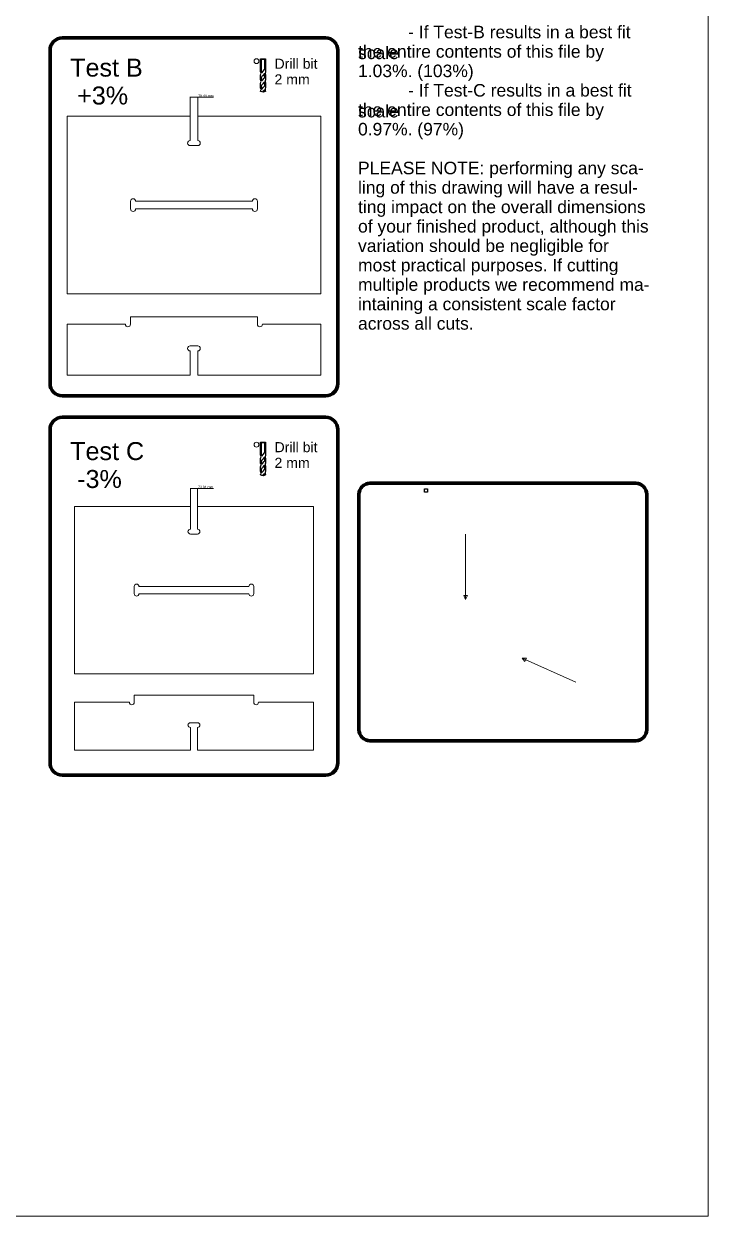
# Model space of a CAD drawing. Header units: millimetres. Extents: x -713 to 709, y -476 to 472.
# Drawn here: x 431.4 to 709.1, y -475.9 to 7.8 of the extents above; entities that cross this region are included whole.
import ezdxf
from ezdxf.lldxf.tags import DXFTag

# ---------------------------------------------------------------- set-up
doc = ezdxf.new("R2010")
doc.units = ezdxf.units.MM
doc.header["$MEASUREMENT"] = 0
doc.header["$XCLIPFRAME"] = 0
doc.layers.add('Livello 1', color=7, linetype='Continuous')
doc.styles.add('0', font='arial.ttf', dxfattribs={"height": 1})
tags = doc.linetypes.add('New Line4', pattern=[0.2, 0.1, -0.1]).pattern_tags.tags
tags[6:7] = [DXFTag(74, 4), DXFTag(75, 0), DXFTag(340, '0'), DXFTag(46, 1.0), DXFTag(50, 0.0), DXFTag(44, 0.0), DXFTag(45, 0.0)]
tags[4:5] = [DXFTag(74, 4), DXFTag(75, 0), DXFTag(340, '0'), DXFTag(46, 1.0), DXFTag(50, 0.0), DXFTag(44, 0.0), DXFTag(45, 0.0)]
tags = doc.linetypes.add('New Line5', pattern=[0.2, 0.1, -0.1]).pattern_tags.tags
tags[6:7] = [DXFTag(74, 4), DXFTag(75, 0), DXFTag(340, '0'), DXFTag(46, 1.0), DXFTag(50, 0.0), DXFTag(44, 0.0), DXFTag(45, 0.0)]
tags[4:5] = [DXFTag(74, 4), DXFTag(75, 0), DXFTag(340, '0'), DXFTag(46, 1.0), DXFTag(50, 0.0), DXFTag(44, 0.0), DXFTag(45, 0.0)]
tags = doc.linetypes.add('New Line6', pattern=[0.2, 0.1, -0.1]).pattern_tags.tags
tags[6:7] = [DXFTag(74, 4), DXFTag(75, 0), DXFTag(340, '0'), DXFTag(46, 1.0), DXFTag(50, 0.0), DXFTag(44, 0.0), DXFTag(45, 0.0)]
tags[4:5] = [DXFTag(74, 4), DXFTag(75, 0), DXFTag(340, '0'), DXFTag(46, 1.0), DXFTag(50, 0.0), DXFTag(44, 0.0), DXFTag(45, 0.0)]
doc.dimstyles.get("Standard").update_dxf_attribs({"dimtxt": 0.18, "dimasz": 0.18, "dimexe": 0.18, "dimexo": 0.0625, "dimgap": 0.09, "dimtad": 0, "dimtih": 1, "dimtoh": 1, "dimdec": 4, "dimzin": 0, "dimdsep": 46, "dimtxsty": 'Standard', "dimcen": 0.09, "dimadec": 0, "dimazin": 0, "dimtfac": 1, "dimtdec": 4, "dimtofl": 0, "dimtmove": 0, "dimatfit": 3, "dimfxl": 1, "dimtolj": 1, "dimtzin": 0, "dimarcsym": 0})
picture_1 = doc.add_image_def('image1.jpg', size_in_pixel=(7315, 8741))

# ---------------------------------------------------------------- blocks, each defined once
blk = doc.blocks.new('*D2')
at = {"layer": 'Defpoints', "color": 0}
for p in [(501.9479, -21.9523), (498.8579, -29.6539), (501.9479, -29.6539)]:
    blk.add_point(p, dxfattribs=at)
at = {"layer": 'Livello 1', "color": 6, "lineweight": 9}
for p, q in [((498.8579, -29.5914), (498.8579, -21.7723)), ((499.0379, -21.9523), (501.7679, -21.9523)), ((501.9479, -29.5914), (501.9479, -21.7723)), ((501.9479, -21.9523), (508.3589, -21.9523))]:
    blk.add_line(p, q, dxfattribs=at)
at = {"layer": 'Livello 1', "color": 6}
for points in [[(499.0379, -21.9223), (499.0379, -21.9823), (498.8579, -21.9523)], [(501.7679, -21.9823), (501.7679, -21.9223), (501.9479, -21.9523)]]:
    blk.add_solid(points, dxfattribs=at)
at = {"layer": 'Livello 1', "color": 6, "insert": (505.2434, -21.3518), "char_height": 1, "attachment_point": 5, "style": '0'}
blk.add_mtext('\\A1;78.49 mm', dxfattribs=at)
blk = doc.blocks.new('*D3')
at = {"layer": 'Defpoints', "color": 0}
for p in [(501.8579, -180.6922), (498.9479, -187.9452), (501.8579, -187.9452)]:
    blk.add_point(p, dxfattribs=at)
at = {"layer": 'Livello 1', "color": 6, "lineweight": 9}
for p, q in [((498.9479, -187.8827), (498.9479, -180.5122)), ((499.1279, -180.6922), (501.6779, -180.6922)), ((501.8579, -187.8827), (501.8579, -180.5122)), ((501.8579, -180.6922), (508.2689, -180.6922))]:
    blk.add_line(p, q, dxfattribs=at)
at = {"layer": 'Livello 1', "color": 6}
for points in [[(499.1279, -180.6622), (499.1279, -180.7222), (498.9479, -180.6922)], [(501.6779, -180.7222), (501.6779, -180.6622), (501.8579, -180.6922)]]:
    blk.add_solid(points, dxfattribs=at)
at = {"layer": 'Livello 1', "color": 6, "insert": (505.1534, -180.0917), "char_height": 1, "attachment_point": 5, "style": '0'}
blk.add_mtext('\\A1;73.91 mm', dxfattribs=at)

msp = doc.modelspace()

# ---------------------------------------------------------------- linework, layer by layer
at = {"layer": 'Livello 1', "color": 7, "lineweight": 20}
msp.add_lwpolyline([(-713.3127, -475.8986), (709.0873, -475.8986), (709.0873, 472.3682), (-713.3127, 472.3682), (-713.3127, -475.8986)], close=True, dxfattribs=at)
at = {"layer": 'Livello 1', "lineweight": 20}
for centre in [(525.7961, -7.3013), (525.7961, -162.8877)]:
    msp.add_ellipse(centre, major_axis=(0, 1), ratio=1, dxfattribs=at)
at = {"layer": 'Livello 1', "color": 253, "linetype": 'New Line4', "lineweight": 100}
msp.add_open_spline([(446.9828, 2.1135), (446.9828, 2.1135), (553.8231, 2.1135), (553.8231, 2.1135), (553.8231, 2.1135), (556.5731, 2.1135), (558.823, -0.1364), (558.823, -2.8864), (558.823, -2.8864), (558.823, -2.8864), (558.823, -138.09), (558.823, -138.09), (558.823, -138.09), (558.823, -140.84), (556.5731, -143.0899), (553.8231, -143.0899), (553.8231, -143.0899), (553.8231, -143.0899), (446.9828, -143.0899), (446.9828, -143.0899), (446.9828, -143.0899), (444.2328, -143.0899), (441.9829, -140.84), (441.9829, -138.09), (441.9829, -138.09), (441.9829, -138.09), (441.9829, -2.8864), (441.9829, -2.8864), (441.9829, -2.8864), (441.9829, -0.1364), (444.2328, 2.1135), (446.9828, 2.1135)], degree=3, knots=[0, 0, 0, 0, 0.111111111, 0.111111111, 0.111111111, 0.111111111, 0.222222222, 0.222222222, 0.222222222, 0.222222222, 0.333333333, 0.333333333, 0.333333333, 0.333333333, 0.444444444, 0.444444444, 0.444444444, 0.444444444, 0.555555556, 0.555555556, 0.555555556, 0.555555556, 0.666666667, 0.666666667, 0.666666667, 0.666666667, 0.777777778, 0.777777778, 0.777777778, 0.777777778, 1, 1, 1, 1], dxfattribs=at)
at = {"layer": 'Livello 1'}
for points, knots in [([(527.4686, -6.4964), (527.4686, -6.4964), (527.4686, -11.4708), (527.4686, -11.4708), (527.4686, -11.4708), (527.4686, -11.8181), (527.6644, -12.0964), (527.6629, -12.2103), (527.6629, -12.2103), (527.6612, -12.3308), (527.4686, -12.5887), (527.4686, -12.9508), (527.4686, -12.9508), (527.4686, -12.9508), (527.4686, -14.7597), (527.4686, -14.7597), (527.4686, -14.7597), (527.4686, -15.0824), (527.6691, -15.4128), (527.6609, -15.5335), (527.6609, -15.5335), (527.6494, -15.703), (527.4686, -15.9057), (527.4686, -16.3219), (527.4686, -16.3219), (527.4686, -16.3219), (527.4686, -18.0486), (527.4686, -18.0486), (527.4686, -18.0486), (527.4686, -18.4361), (527.6417, -18.6215), (527.6606, -18.7997), (527.6606, -18.7997), (527.669, -18.8799), (527.476, -19.2797), (527.4686, -19.585), (527.4686, -19.585), (527.6727, -19.7283), (528.2992, -19.8489), (528.4485, -19.9146), (528.4485, -19.9146), (528.609, -19.8485), (529.2421, -19.7369), (529.4416, -19.585), (529.4416, -19.585), (529.4376, -19.2517), (529.2445, -18.8751), (529.2515, -18.7941), (529.2515, -18.7941), (529.2621, -18.671), (529.4519, -18.5323), (529.4519, -17.9664), (529.4519, -17.9664), (529.4519, -17.5502), (529.4897, -16.242), (529.3996, -15.9097), (529.3996, -15.9097), (529.3671, -15.7897), (529.2705, -15.6306), (529.2565, -15.5642), (529.2565, -15.5642), (529.2293, -15.4352), (529.4416, -15.0832), (529.4416, -14.8008), (529.4416, -14.8008), (529.4416, -14.0995), (529.536, -12.8675), (529.3093, -12.3834), (529.3093, -12.3834), (529.1854, -12.1185), (529.2779, -12.1577), (529.3694, -11.892), (529.3694, -11.892), (529.514, -11.4723), (529.4519, -7.3801), (529.4519, -6.4964), (529.4519, -6.4964), (529.4519, -6.3303), (529.4848, -6.3013), (529.3184, -6.3013), (529.3184, -6.3013), (529.3184, -6.3013), (527.5712, -6.3013), (527.5712, -6.3013), (527.5712, -6.3013), (527.4359, -6.3013), (527.4686, -6.3474), (527.4686, -6.4964)], [0, 0, 0, 0, 0.043478261, 0.043478261, 0.043478261, 0.043478261, 0.086956522, 0.086956522, 0.086956522, 0.086956522, 0.130434783, 0.130434783, 0.130434783, 0.130434783, 0.173913043, 0.173913043, 0.173913043, 0.173913043, 0.217391304, 0.217391304, 0.217391304, 0.217391304, 0.260869565, 0.260869565, 0.260869565, 0.260869565, 0.304347826, 0.304347826, 0.304347826, 0.304347826, 0.347826087, 0.347826087, 0.347826087, 0.347826087, 0.391304348, 0.391304348, 0.391304348, 0.391304348, 0.434782609, 0.434782609, 0.434782609, 0.434782609, 0.47826087, 0.47826087, 0.47826087, 0.47826087, 0.52173913, 0.52173913, 0.52173913, 0.52173913, 0.565217391, 0.565217391, 0.565217391, 0.565217391, 0.608695652, 0.608695652, 0.608695652, 0.608695652, 0.652173913, 0.652173913, 0.652173913, 0.652173913, 0.695652174, 0.695652174, 0.695652174, 0.695652174, 0.739130435, 0.739130435, 0.739130435, 0.739130435, 0.782608696, 0.782608696, 0.782608696, 0.782608696, 0.826086957, 0.826086957, 0.826086957, 0.826086957, 0.869565217, 0.869565217, 0.869565217, 0.869565217, 0.913043478, 0.913043478, 0.913043478, 0.913043478, 1, 1, 1, 1]), ([(527.8795, -12.0042), (527.6634, -11.6901), (527.7252, -11.1809), (527.7252, -10.7308), (527.7252, -10.7308), (527.7252, -10.1664), (527.6947, -6.8225), (527.7407, -6.5588), (527.7407, -6.5588), (527.7407, -6.5588), (529.1746, -6.558), (529.1746, -6.558), (529.1746, -6.558), (529.2222, -6.79), (529.2066, -9.5228), (529.1937, -9.9497), (529.1937, -9.9497), (529.1825, -10.3228), (529.2404, -10.4109), (529.0575, -10.6752), (529.0575, -10.6752), (529.0575, -10.6752), (527.9027, -11.9865), (527.9027, -11.9865), (527.9027, -11.9865), (527.8996, -11.9797), (527.8874, -11.9984), (527.8795, -12.0042)], [0, 0, 0, 0, 0.125, 0.125, 0.125, 0.125, 0.25, 0.25, 0.25, 0.25, 0.375, 0.375, 0.375, 0.375, 0.5, 0.5, 0.5, 0.5, 0.625, 0.625, 0.625, 0.625, 0.75, 0.75, 0.75, 0.75, 1, 1, 1, 1]), ([(527.7252, -14.0608), (527.7252, -13.7886), (528.171, -13.3483), (528.3131, -13.1782), (528.3131, -13.1782), (528.3131, -13.1782), (528.9406, -12.4908), (528.9406, -12.4908), (528.9406, -12.4908), (528.9465, -12.4846), (528.9561, -12.4746), (528.9616, -12.4691), (528.9616, -12.4691), (528.9671, -12.4634), (528.9792, -12.4525), (528.9838, -12.448), (528.9838, -12.448), (528.9838, -12.448), (529.0306, -12.4074), (529.0306, -12.4074), (529.0306, -12.4074), (529.1469, -12.5717), (529.1849, -12.7242), (529.1849, -12.9508), (529.1849, -12.9508), (529.1849, -13.6703), (529.2708, -13.7523), (528.9232, -14.1591), (528.9232, -14.1591), (528.9232, -14.1591), (528.0488, -15.1345), (528.0488, -15.1345), (528.0488, -15.1345), (527.9711, -15.232), (527.9968, -15.2384), (527.8819, -15.3251), (527.8819, -15.3251), (527.6667, -14.9688), (527.7252, -14.5315), (527.7252, -14.0608)], [0, 0, 0, 0, 0.090909091, 0.090909091, 0.090909091, 0.090909091, 0.181818182, 0.181818182, 0.181818182, 0.181818182, 0.272727273, 0.272727273, 0.272727273, 0.272727273, 0.363636364, 0.363636364, 0.363636364, 0.363636364, 0.454545455, 0.454545455, 0.454545455, 0.454545455, 0.545454545, 0.545454545, 0.545454545, 0.545454545, 0.636363636, 0.636363636, 0.636363636, 0.636363636, 0.727272727, 0.727272727, 0.727272727, 0.727272727, 0.818181818, 0.818181818, 0.818181818, 0.818181818, 1, 1, 1, 1]), ([(527.7252, -17.3908), (527.7252, -17.0653), (528.1519, -16.6756), (528.3333, -16.4887), (528.3333, -16.4887), (528.5386, -16.2774), (528.8316, -15.8799), (529.0435, -15.7078), (529.0435, -15.7078), (529.1416, -15.8796), (529.1952, -16.0632), (529.1952, -16.3219), (529.1952, -16.3219), (529.1952, -17.3362), (529.2691, -17.0417), (528.5895, -17.8542), (528.5895, -17.8542), (528.5895, -17.8542), (527.8931, -18.6107), (527.8931, -18.6107), (527.8931, -18.6107), (527.889, -18.603), (527.8759, -18.6254), (527.8666, -18.632), (527.8666, -18.632), (527.6731, -18.1358), (527.7252, -17.9684), (527.7252, -17.3908)], [0, 0, 0, 0, 0.125, 0.125, 0.125, 0.125, 0.25, 0.25, 0.25, 0.25, 0.375, 0.375, 0.375, 0.375, 0.5, 0.5, 0.5, 0.5, 0.625, 0.625, 0.625, 0.625, 0.75, 0.75, 0.75, 0.75, 1, 1, 1, 1]), ([(528.3623, -19.6397), (528.2499, -19.3601), (528.5379, -19.5539), (528.8263, -19.2418), (528.8263, -19.2418), (528.9124, -19.1486), (528.929, -19.0958), (529.0229, -19.012), (529.0229, -19.012), (529.1192, -19.1359), (529.1562, -19.2496), (529.1759, -19.4464), (529.1759, -19.4464), (529.0956, -19.537), (528.4387, -19.6554), (528.3623, -19.6397)], [0, 0, 0, 0, 0.2, 0.2, 0.2, 0.2, 0.4, 0.4, 0.4, 0.4, 0.6, 0.6, 0.6, 0.6, 1, 1, 1, 1]), ([(527.4686, -162.0828), (527.4686, -162.0828), (527.4686, -167.0572), (527.4686, -167.0572), (527.4686, -167.0572), (527.4686, -167.4045), (527.6644, -167.6828), (527.6629, -167.7967), (527.6629, -167.7967), (527.6612, -167.9172), (527.4686, -168.1751), (527.4686, -168.5372), (527.4686, -168.5372), (527.4686, -168.5372), (527.4686, -170.3461), (527.4686, -170.3461), (527.4686, -170.3461), (527.4686, -170.6688), (527.6691, -170.9992), (527.6609, -171.1199), (527.6609, -171.1199), (527.6494, -171.2894), (527.4686, -171.4921), (527.4686, -171.9083), (527.4686, -171.9083), (527.4686, -171.9083), (527.4686, -173.635), (527.4686, -173.635), (527.4686, -173.635), (527.4686, -174.0225), (527.6417, -174.2079), (527.6606, -174.3861), (527.6606, -174.3861), (527.669, -174.4663), (527.476, -174.8661), (527.4686, -175.1714), (527.4686, -175.1714), (527.6727, -175.3147), (528.2992, -175.4353), (528.4485, -175.501), (528.4485, -175.501), (528.609, -175.4349), (529.2421, -175.3233), (529.4416, -175.1714), (529.4416, -175.1714), (529.4376, -174.8381), (529.2445, -174.4615), (529.2515, -174.3805), (529.2515, -174.3805), (529.2621, -174.2574), (529.4519, -174.1187), (529.4519, -173.5528), (529.4519, -173.5528), (529.4519, -173.1366), (529.4897, -171.8284), (529.3996, -171.4961), (529.3996, -171.4961), (529.3671, -171.3761), (529.2705, -171.217), (529.2565, -171.1506), (529.2565, -171.1506), (529.2293, -171.0216), (529.4416, -170.6696), (529.4416, -170.3872), (529.4416, -170.3872), (529.4416, -169.6859), (529.536, -168.4539), (529.3093, -167.9698), (529.3093, -167.9698), (529.1854, -167.7049), (529.2779, -167.7441), (529.3694, -167.4784), (529.3694, -167.4784), (529.514, -167.0587), (529.4519, -162.9665), (529.4519, -162.0828), (529.4519, -162.0828), (529.4519, -161.9167), (529.4848, -161.8877), (529.3184, -161.8877), (529.3184, -161.8877), (529.3184, -161.8877), (527.5712, -161.8877), (527.5712, -161.8877), (527.5712, -161.8877), (527.4359, -161.8877), (527.4686, -161.9338), (527.4686, -162.0828)], [0, 0, 0, 0, 0.043478261, 0.043478261, 0.043478261, 0.043478261, 0.086956522, 0.086956522, 0.086956522, 0.086956522, 0.130434783, 0.130434783, 0.130434783, 0.130434783, 0.173913043, 0.173913043, 0.173913043, 0.173913043, 0.217391304, 0.217391304, 0.217391304, 0.217391304, 0.260869565, 0.260869565, 0.260869565, 0.260869565, 0.304347826, 0.304347826, 0.304347826, 0.304347826, 0.347826087, 0.347826087, 0.347826087, 0.347826087, 0.391304348, 0.391304348, 0.391304348, 0.391304348, 0.434782609, 0.434782609, 0.434782609, 0.434782609, 0.47826087, 0.47826087, 0.47826087, 0.47826087, 0.52173913, 0.52173913, 0.52173913, 0.52173913, 0.565217391, 0.565217391, 0.565217391, 0.565217391, 0.608695652, 0.608695652, 0.608695652, 0.608695652, 0.652173913, 0.652173913, 0.652173913, 0.652173913, 0.695652174, 0.695652174, 0.695652174, 0.695652174, 0.739130435, 0.739130435, 0.739130435, 0.739130435, 0.782608696, 0.782608696, 0.782608696, 0.782608696, 0.826086957, 0.826086957, 0.826086957, 0.826086957, 0.869565217, 0.869565217, 0.869565217, 0.869565217, 0.913043478, 0.913043478, 0.913043478, 0.913043478, 1, 1, 1, 1]), ([(527.8795, -167.5906), (527.6634, -167.2765), (527.7252, -166.7673), (527.7252, -166.3172), (527.7252, -166.3172), (527.7252, -165.7528), (527.6947, -162.4089), (527.7407, -162.1452), (527.7407, -162.1452), (527.7407, -162.1452), (529.1746, -162.1444), (529.1746, -162.1444), (529.1746, -162.1444), (529.2222, -162.3764), (529.2066, -165.1092), (529.1937, -165.5361), (529.1937, -165.5361), (529.1825, -165.9092), (529.2404, -165.9973), (529.0575, -166.2616), (529.0575, -166.2616), (529.0575, -166.2616), (527.9027, -167.5729), (527.9027, -167.5729), (527.9027, -167.5729), (527.8996, -167.5661), (527.8874, -167.5848), (527.8795, -167.5906)], [0, 0, 0, 0, 0.125, 0.125, 0.125, 0.125, 0.25, 0.25, 0.25, 0.25, 0.375, 0.375, 0.375, 0.375, 0.5, 0.5, 0.5, 0.5, 0.625, 0.625, 0.625, 0.625, 0.75, 0.75, 0.75, 0.75, 1, 1, 1, 1]), ([(527.7252, -169.6472), (527.7252, -169.375), (528.171, -168.9347), (528.3131, -168.7646), (528.3131, -168.7646), (528.3131, -168.7646), (528.9406, -168.0772), (528.9406, -168.0772), (528.9406, -168.0772), (528.9465, -168.071), (528.9561, -168.061), (528.9616, -168.0555), (528.9616, -168.0555), (528.9671, -168.0498), (528.9792, -168.0389), (528.9838, -168.0344), (528.9838, -168.0344), (528.9838, -168.0344), (529.0306, -167.9938), (529.0306, -167.9938), (529.0306, -167.9938), (529.1469, -168.1581), (529.1849, -168.3106), (529.1849, -168.5372), (529.1849, -168.5372), (529.1849, -169.2567), (529.2708, -169.3387), (528.9232, -169.7455), (528.9232, -169.7455), (528.9232, -169.7455), (528.0488, -170.7209), (528.0488, -170.7209), (528.0488, -170.7209), (527.9711, -170.8184), (527.9968, -170.8248), (527.8819, -170.9115), (527.8819, -170.9115), (527.6667, -170.5552), (527.7252, -170.1179), (527.7252, -169.6472)], [0, 0, 0, 0, 0.090909091, 0.090909091, 0.090909091, 0.090909091, 0.181818182, 0.181818182, 0.181818182, 0.181818182, 0.272727273, 0.272727273, 0.272727273, 0.272727273, 0.363636364, 0.363636364, 0.363636364, 0.363636364, 0.454545455, 0.454545455, 0.454545455, 0.454545455, 0.545454545, 0.545454545, 0.545454545, 0.545454545, 0.636363636, 0.636363636, 0.636363636, 0.636363636, 0.727272727, 0.727272727, 0.727272727, 0.727272727, 0.818181818, 0.818181818, 0.818181818, 0.818181818, 1, 1, 1, 1]), ([(527.7252, -172.9772), (527.7252, -172.6517), (528.1519, -172.262), (528.3333, -172.0751), (528.3333, -172.0751), (528.5386, -171.8638), (528.8316, -171.4663), (529.0435, -171.2942), (529.0435, -171.2942), (529.1416, -171.466), (529.1952, -171.6496), (529.1952, -171.9083), (529.1952, -171.9083), (529.1952, -172.9226), (529.2691, -172.6281), (528.5895, -173.4406), (528.5895, -173.4406), (528.5895, -173.4406), (527.8931, -174.1971), (527.8931, -174.1971), (527.8931, -174.1971), (527.889, -174.1894), (527.8759, -174.2118), (527.8666, -174.2184), (527.8666, -174.2184), (527.6731, -173.7222), (527.7252, -173.5548), (527.7252, -172.9772)], [0, 0, 0, 0, 0.125, 0.125, 0.125, 0.125, 0.25, 0.25, 0.25, 0.25, 0.375, 0.375, 0.375, 0.375, 0.5, 0.5, 0.5, 0.5, 0.625, 0.625, 0.625, 0.625, 0.75, 0.75, 0.75, 0.75, 1, 1, 1, 1]), ([(528.3623, -175.2261), (528.2499, -174.9465), (528.5379, -175.1403), (528.8263, -174.8282), (528.8263, -174.8282), (528.9124, -174.735), (528.929, -174.6822), (529.0229, -174.5984), (529.0229, -174.5984), (529.1192, -174.7223), (529.1562, -174.836), (529.1759, -175.0328), (529.1759, -175.0328), (529.0956, -175.1234), (528.4387, -175.2418), (528.3623, -175.2261)], [0, 0, 0, 0, 0.2, 0.2, 0.2, 0.2, 0.4, 0.4, 0.4, 0.4, 0.6, 0.6, 0.6, 0.6, 1, 1, 1, 1])]:
    msp.add_open_spline(points, degree=3, knots=knots, dxfattribs=at)
at = {"layer": 'Livello 1', "lineweight": 20}
for points, knots in [([(448.9029, -29.6539), (448.9029, -29.6539), (498.8579, -29.6539), (498.8579, -29.6539), (498.8579, -29.6539), (498.8579, -29.6539), (498.8579, -39.4806), (498.8579, -39.4806), (498.8579, -39.4806), (498.289, -39.4806), (497.8279, -39.9417), (497.8279, -40.5106), (497.8279, -40.5106), (497.8279, -41.0794), (498.289, -41.5472), (498.8579, -41.5406), (498.8579, -41.5406), (498.8579, -41.5406), (498.8668, -41.5405), (498.8668, -41.5405), (498.8668, -41.5405), (498.8668, -41.5405), (501.939, -41.5405), (501.939, -41.5405), (501.939, -41.5405), (501.939, -41.5405), (501.9479, -41.5406), (501.9479, -41.5406), (501.9479, -41.5406), (502.5168, -41.5471), (502.9779, -41.0794), (502.9779, -40.5106), (502.9779, -40.5106), (502.9779, -39.9417), (502.5168, -39.4806), (501.9479, -39.4806), (501.9479, -39.4806), (501.9479, -39.4806), (501.9479, -29.6539), (501.9479, -29.6539), (501.9479, -29.6539), (501.9479, -29.6539), (551.9029, -29.6539), (551.9029, -29.6539), (551.9029, -29.6539), (551.9029, -29.6539), (551.9029, -101.7538), (551.9029, -101.7538), (551.9029, -101.7538), (551.9029, -101.7538), (448.9029, -101.7538), (448.9029, -101.7538), (448.9029, -101.7538), (448.9029, -101.7538), (448.9029, -29.6539), (448.9029, -29.6539)], [0, 0, 0, 0, 0.066666667, 0.066666667, 0.066666667, 0.066666667, 0.133333333, 0.133333333, 0.133333333, 0.133333333, 0.2, 0.2, 0.2, 0.2, 0.266666667, 0.266666667, 0.266666667, 0.266666667, 0.333333333, 0.333333333, 0.333333333, 0.333333333, 0.4, 0.4, 0.4, 0.4, 0.466666667, 0.466666667, 0.466666667, 0.466666667, 0.533333333, 0.533333333, 0.533333333, 0.533333333, 0.6, 0.6, 0.6, 0.6, 0.666666667, 0.666666667, 0.666666667, 0.666666667, 0.733333333, 0.733333333, 0.733333333, 0.733333333, 0.8, 0.8, 0.8, 0.8, 0.866666667, 0.866666667, 0.866666667, 0.866666667, 1, 1, 1, 1]), ([(476.7129, -64.1588), (476.7129, -64.1588), (524.093, -64.1588), (524.093, -64.1588), (524.093, -64.1588), (524.093, -63.59), (524.5541, -63.1288), (525.123, -63.1288), (525.123, -63.1288), (525.6919, -63.1288), (526.153, -63.59), (526.153, -64.1588), (526.153, -64.1588), (526.153, -64.1588), (526.1529, -64.1677), (526.1529, -64.1677), (526.1529, -64.1677), (526.1529, -64.1677), (526.1529, -67.24), (526.1529, -67.24), (526.1529, -67.24), (526.1529, -67.24), (526.153, -67.2488), (526.153, -67.2488), (526.153, -67.2488), (526.153, -67.8177), (525.6919, -68.2788), (525.123, -68.2788), (525.123, -68.2788), (524.5541, -68.2788), (524.093, -67.8177), (524.093, -67.2488), (524.093, -67.2488), (524.093, -67.2488), (476.7129, -67.2488), (476.7129, -67.2488), (476.7129, -67.2488), (476.7129, -67.8177), (476.2518, -68.2788), (475.6829, -68.2788), (475.6829, -68.2788), (475.114, -68.2788), (474.6529, -67.8177), (474.6529, -67.2488), (474.6529, -67.2488), (474.6529, -67.2488), (474.653, -67.24), (474.653, -67.24), (474.653, -67.24), (474.653, -67.24), (474.653, -64.1677), (474.653, -64.1677), (474.653, -64.1677), (474.653, -64.1677), (474.6529, -64.1588), (474.6529, -64.1588), (474.6529, -64.1588), (474.6529, -63.59), (475.114, -63.1288), (475.6829, -63.1288), (475.6829, -63.1288), (476.2518, -63.1288), (476.7129, -63.59), (476.7129, -64.1588)], [0, 0, 0, 0, 0.058823529, 0.058823529, 0.058823529, 0.058823529, 0.117647059, 0.117647059, 0.117647059, 0.117647059, 0.176470588, 0.176470588, 0.176470588, 0.176470588, 0.235294118, 0.235294118, 0.235294118, 0.235294118, 0.294117647, 0.294117647, 0.294117647, 0.294117647, 0.352941176, 0.352941176, 0.352941176, 0.352941176, 0.411764706, 0.411764706, 0.411764706, 0.411764706, 0.470588235, 0.470588235, 0.470588235, 0.470588235, 0.529411765, 0.529411765, 0.529411765, 0.529411765, 0.588235294, 0.588235294, 0.588235294, 0.588235294, 0.647058824, 0.647058824, 0.647058824, 0.647058824, 0.705882353, 0.705882353, 0.705882353, 0.705882353, 0.764705882, 0.764705882, 0.764705882, 0.764705882, 0.823529412, 0.823529412, 0.823529412, 0.823529412, 0.882352941, 0.882352941, 0.882352941, 0.882352941, 1, 1, 1, 1]), ([(474.653, -110.9572), (474.653, -110.9572), (526.1529, -110.9572), (526.1529, -110.9572), (526.1529, -110.9572), (526.1529, -110.9572), (526.1529, -114.0383), (526.1529, -114.0383), (526.1529, -114.0383), (526.1529, -114.0383), (526.1528, -114.0472), (526.1528, -114.0472), (526.1528, -114.0472), (526.1528, -114.616), (526.6139, -115.0772), (527.1828, -115.0772), (527.1828, -115.0772), (527.7517, -115.0772), (528.2128, -114.616), (528.2128, -114.0472), (528.2128, -114.0472), (528.2128, -114.0472), (551.9029, -114.0472), (551.9029, -114.0472), (551.9029, -114.0472), (551.9029, -114.0472), (551.9029, -134.6751), (551.9029, -134.6751), (551.9029, -134.6751), (551.9029, -134.6751), (501.9479, -134.6751), (501.9479, -134.6751), (501.9479, -134.6751), (501.9479, -134.6751), (501.9479, -124.876), (501.9479, -124.876), (501.9479, -124.876), (502.5168, -124.876), (502.9779, -124.4148), (502.9779, -123.846), (502.9779, -123.846), (502.9779, -123.2771), (502.5167, -122.8095), (501.9479, -122.816), (501.9479, -122.816), (501.9479, -122.816), (501.939, -122.8161), (501.939, -122.8161), (501.939, -122.8161), (501.939, -122.8161), (498.8668, -122.8161), (498.8668, -122.8161), (498.8668, -122.8161), (498.8668, -122.8161), (498.8579, -122.816), (498.8579, -122.816), (498.8579, -122.816), (498.2891, -122.8094), (497.8279, -123.2771), (497.8279, -123.846), (497.8279, -123.846), (497.8279, -124.4148), (498.289, -124.876), (498.8579, -124.876), (498.8579, -124.876), (498.8579, -124.876), (498.8579, -134.6751), (498.8579, -134.6751), (498.8579, -134.6751), (498.8579, -134.6751), (448.9029, -134.6751), (448.9029, -134.6751), (448.9029, -134.6751), (448.9029, -134.6751), (448.9029, -114.0472), (448.9029, -114.0472), (448.9029, -114.0472), (448.9029, -114.0472), (472.5931, -114.0472), (472.5931, -114.0472), (472.5931, -114.0472), (472.5931, -114.616), (473.0542, -115.0772), (473.6231, -115.0772), (473.6231, -115.0772), (474.192, -115.0772), (474.6531, -114.616), (474.6531, -114.0472), (474.6531, -114.0472), (474.6531, -114.0472), (474.653, -114.0383), (474.653, -114.0383), (474.653, -114.0383), (474.653, -114.0383), (474.653, -110.9572), (474.653, -110.9572)], [0, 0, 0, 0, 0.04, 0.04, 0.04, 0.04, 0.08, 0.08, 0.08, 0.08, 0.12, 0.12, 0.12, 0.12, 0.16, 0.16, 0.16, 0.16, 0.2, 0.2, 0.2, 0.2, 0.24, 0.24, 0.24, 0.24, 0.28, 0.28, 0.28, 0.28, 0.32, 0.32, 0.32, 0.32, 0.36, 0.36, 0.36, 0.36, 0.4, 0.4, 0.4, 0.4, 0.44, 0.44, 0.44, 0.44, 0.48, 0.48, 0.48, 0.48, 0.52, 0.52, 0.52, 0.52, 0.56, 0.56, 0.56, 0.56, 0.6, 0.6, 0.6, 0.6, 0.64, 0.64, 0.64, 0.64, 0.68, 0.68, 0.68, 0.68, 0.72, 0.72, 0.72, 0.72, 0.76, 0.76, 0.76, 0.76, 0.8, 0.8, 0.8, 0.8, 0.84, 0.84, 0.84, 0.84, 0.88, 0.88, 0.88, 0.88, 0.92, 0.92, 0.92, 0.92, 1, 1, 1, 1]), ([(451.9029, -187.9452), (451.9029, -187.9452), (498.9479, -187.9452), (498.9479, -187.9452), (498.9479, -187.9452), (498.9479, -187.9452), (498.9479, -197.1995), (498.9479, -197.1995), (498.9479, -197.1995), (498.4122, -197.1995), (497.9779, -197.6337), (497.9779, -198.1695), (497.9779, -198.1695), (497.9779, -198.7052), (498.4122, -199.1457), (498.9479, -199.1395), (498.9479, -199.1395), (498.9479, -199.1395), (498.9562, -199.1394), (498.9562, -199.1394), (498.9562, -199.1394), (498.9562, -199.1394), (501.8496, -199.1394), (501.8496, -199.1394), (501.8496, -199.1394), (501.8496, -199.1394), (501.8579, -199.1395), (501.8579, -199.1395), (501.8579, -199.1395), (502.3936, -199.1456), (502.8279, -198.7052), (502.8279, -198.1695), (502.8279, -198.1695), (502.8279, -197.6337), (502.3936, -197.1995), (501.8579, -197.1995), (501.8579, -197.1995), (501.8579, -197.1995), (501.8579, -187.9452), (501.8579, -187.9452), (501.8579, -187.9452), (501.8579, -187.9452), (548.9029, -187.9452), (548.9029, -187.9452), (548.9029, -187.9452), (548.9029, -187.9452), (548.9029, -255.8452), (548.9029, -255.8452), (548.9029, -255.8452), (548.9029, -255.8452), (451.9029, -255.8452), (451.9029, -255.8452), (451.9029, -255.8452), (451.9029, -255.8452), (451.9029, -187.9452), (451.9029, -187.9452)], [0, 0, 0, 0, 0.066666667, 0.066666667, 0.066666667, 0.066666667, 0.133333333, 0.133333333, 0.133333333, 0.133333333, 0.2, 0.2, 0.2, 0.2, 0.266666667, 0.266666667, 0.266666667, 0.266666667, 0.333333333, 0.333333333, 0.333333333, 0.333333333, 0.4, 0.4, 0.4, 0.4, 0.466666667, 0.466666667, 0.466666667, 0.466666667, 0.533333333, 0.533333333, 0.533333333, 0.533333333, 0.6, 0.6, 0.6, 0.6, 0.666666667, 0.666666667, 0.666666667, 0.666666667, 0.733333333, 0.733333333, 0.733333333, 0.733333333, 0.8, 0.8, 0.8, 0.8, 0.866666667, 0.866666667, 0.866666667, 0.866666667, 1, 1, 1, 1]), ([(478.0929, -220.4402), (478.0929, -220.4402), (522.713, -220.4402), (522.713, -220.4402), (522.713, -220.4402), (522.713, -219.9044), (523.1473, -219.4702), (523.683, -219.4702), (523.683, -219.4702), (524.2187, -219.4702), (524.653, -219.9044), (524.653, -220.4402), (524.653, -220.4402), (524.653, -220.4402), (524.6529, -220.4485), (524.6529, -220.4485), (524.6529, -220.4485), (524.6529, -220.4485), (524.6529, -223.3418), (524.6529, -223.3418), (524.6529, -223.3418), (524.6529, -223.3418), (524.653, -223.3502), (524.653, -223.3502), (524.653, -223.3502), (524.653, -223.8859), (524.2187, -224.3202), (523.683, -224.3202), (523.683, -224.3202), (523.1473, -224.3202), (522.713, -223.8859), (522.713, -223.3502), (522.713, -223.3502), (522.713, -223.3502), (478.0929, -223.3502), (478.0929, -223.3502), (478.0929, -223.3502), (478.0929, -223.8859), (477.6586, -224.3202), (477.1229, -224.3202), (477.1229, -224.3202), (476.5872, -224.3202), (476.1529, -223.8859), (476.1529, -223.3502), (476.1529, -223.3502), (476.1529, -223.3502), (476.153, -223.3418), (476.153, -223.3418), (476.153, -223.3418), (476.153, -223.3418), (476.153, -220.4485), (476.153, -220.4485), (476.153, -220.4485), (476.153, -220.4485), (476.1529, -220.4402), (476.1529, -220.4402), (476.1529, -220.4402), (476.1529, -219.9044), (476.5872, -219.4702), (477.1229, -219.4702), (477.1229, -219.4702), (477.6586, -219.4702), (478.0929, -219.9044), (478.0929, -220.4402)], [0, 0, 0, 0, 0.058823529, 0.058823529, 0.058823529, 0.058823529, 0.117647059, 0.117647059, 0.117647059, 0.117647059, 0.176470588, 0.176470588, 0.176470588, 0.176470588, 0.235294118, 0.235294118, 0.235294118, 0.235294118, 0.294117647, 0.294117647, 0.294117647, 0.294117647, 0.352941176, 0.352941176, 0.352941176, 0.352941176, 0.411764706, 0.411764706, 0.411764706, 0.411764706, 0.470588235, 0.470588235, 0.470588235, 0.470588235, 0.529411765, 0.529411765, 0.529411765, 0.529411765, 0.588235294, 0.588235294, 0.588235294, 0.588235294, 0.647058824, 0.647058824, 0.647058824, 0.647058824, 0.705882353, 0.705882353, 0.705882353, 0.705882353, 0.764705882, 0.764705882, 0.764705882, 0.764705882, 0.823529412, 0.823529412, 0.823529412, 0.823529412, 0.882352941, 0.882352941, 0.882352941, 0.882352941, 1, 1, 1, 1]), ([(476.153, -264.5124), (476.153, -264.5124), (524.6529, -264.5124), (524.6529, -264.5124), (524.6529, -264.5124), (524.6529, -264.5124), (524.6529, -267.4141), (524.6529, -267.4141), (524.6529, -267.4141), (524.6529, -267.4141), (524.6528, -267.4224), (524.6528, -267.4224), (524.6528, -267.4224), (524.6528, -267.9581), (525.0871, -268.3924), (525.6228, -268.3924), (525.6228, -268.3924), (526.1585, -268.3924), (526.5928, -267.9581), (526.5928, -267.4224), (526.5928, -267.4224), (526.5928, -267.4224), (548.9029, -267.4224), (548.9029, -267.4224), (548.9029, -267.4224), (548.9029, -267.4224), (548.9029, -286.8487), (548.9029, -286.8487), (548.9029, -286.8487), (548.9029, -286.8487), (501.8579, -286.8487), (501.8579, -286.8487), (501.8579, -286.8487), (501.8579, -286.8487), (501.8579, -277.6204), (501.8579, -277.6204), (501.8579, -277.6204), (502.3936, -277.6204), (502.8279, -277.1861), (502.8279, -276.6504), (502.8279, -276.6504), (502.8279, -276.1147), (502.3935, -275.6743), (501.8579, -275.6804), (501.8579, -275.6804), (501.8579, -275.6804), (501.8496, -275.6805), (501.8496, -275.6805), (501.8496, -275.6805), (501.8496, -275.6805), (498.9562, -275.6805), (498.9562, -275.6805), (498.9562, -275.6805), (498.9562, -275.6805), (498.9479, -275.6804), (498.9479, -275.6804), (498.9479, -275.6804), (498.4123, -275.6742), (497.9779, -276.1147), (497.9779, -276.6504), (497.9779, -276.6504), (497.9779, -277.1861), (498.4122, -277.6204), (498.9479, -277.6204), (498.9479, -277.6204), (498.9479, -277.6204), (498.9479, -286.8487), (498.9479, -286.8487), (498.9479, -286.8487), (498.9479, -286.8487), (451.9029, -286.8487), (451.9029, -286.8487), (451.9029, -286.8487), (451.9029, -286.8487), (451.9029, -267.4224), (451.9029, -267.4224), (451.9029, -267.4224), (451.9029, -267.4224), (474.2131, -267.4224), (474.2131, -267.4224), (474.2131, -267.4224), (474.2131, -267.9581), (474.6474, -268.3924), (475.1831, -268.3924), (475.1831, -268.3924), (475.7188, -268.3924), (476.1531, -267.9581), (476.1531, -267.4224), (476.1531, -267.4224), (476.1531, -267.4224), (476.153, -267.4141), (476.153, -267.4141), (476.153, -267.4141), (476.153, -267.4141), (476.153, -264.5124), (476.153, -264.5124)], [0, 0, 0, 0, 0.04, 0.04, 0.04, 0.04, 0.08, 0.08, 0.08, 0.08, 0.12, 0.12, 0.12, 0.12, 0.16, 0.16, 0.16, 0.16, 0.2, 0.2, 0.2, 0.2, 0.24, 0.24, 0.24, 0.24, 0.28, 0.28, 0.28, 0.28, 0.32, 0.32, 0.32, 0.32, 0.36, 0.36, 0.36, 0.36, 0.4, 0.4, 0.4, 0.4, 0.44, 0.44, 0.44, 0.44, 0.48, 0.48, 0.48, 0.48, 0.52, 0.52, 0.52, 0.52, 0.56, 0.56, 0.56, 0.56, 0.6, 0.6, 0.6, 0.6, 0.64, 0.64, 0.64, 0.64, 0.68, 0.68, 0.68, 0.68, 0.72, 0.72, 0.72, 0.72, 0.76, 0.76, 0.76, 0.76, 0.8, 0.8, 0.8, 0.8, 0.84, 0.84, 0.84, 0.84, 0.88, 0.88, 0.88, 0.88, 0.92, 0.92, 0.92, 0.92, 1, 1, 1, 1])]:
    msp.add_open_spline(points, degree=3, knots=knots, dxfattribs=at)
at = {"layer": 'Livello 1', "color": 253, "linetype": 'New Line5', "lineweight": 100}
msp.add_open_spline([(446.9828, -151.7666), (446.9828, -151.7666), (553.8231, -151.7666), (553.8231, -151.7666), (553.8231, -151.7666), (556.5731, -151.7666), (558.823, -154.0165), (558.823, -156.7665), (558.823, -156.7665), (558.823, -156.7665), (558.823, -291.9701), (558.823, -291.9701), (558.823, -291.9701), (558.823, -294.7201), (556.5731, -296.97), (553.8231, -296.97), (553.8231, -296.97), (553.8231, -296.97), (446.9828, -296.97), (446.9828, -296.97), (446.9828, -296.97), (444.2328, -296.97), (441.9829, -294.7201), (441.9829, -291.9701), (441.9829, -291.9701), (441.9829, -291.9701), (441.9829, -156.7665), (441.9829, -156.7665), (441.9829, -156.7665), (441.9829, -154.0165), (444.2328, -151.7666), (446.9828, -151.7666)], degree=3, knots=[0, 0, 0, 0, 0.111111111, 0.111111111, 0.111111111, 0.111111111, 0.222222222, 0.222222222, 0.222222222, 0.222222222, 0.333333333, 0.333333333, 0.333333333, 0.333333333, 0.444444444, 0.444444444, 0.444444444, 0.444444444, 0.555555556, 0.555555556, 0.555555556, 0.555555556, 0.666666667, 0.666666667, 0.666666667, 0.666666667, 0.777777778, 0.777777778, 0.777777778, 0.777777778, 1, 1, 1, 1], dxfattribs=at)
at = {"layer": 'Livello 1', "color": 253, "linetype": 'New Line6', "lineweight": 100}
msp.add_open_spline([(571.8399, -178.5699), (571.8399, -178.5699), (679.7416, -178.5699), (679.7416, -178.5699), (679.7416, -178.5699), (682.1997, -178.5699), (684.2108, -180.581), (684.2108, -183.0392), (684.2108, -183.0392), (684.2108, -183.0392), (684.2108, -278.5391), (684.2108, -278.5391), (684.2108, -278.5391), (684.2108, -280.9971), (682.1997, -283.0082), (679.7416, -283.0082), (679.7416, -283.0082), (679.7416, -283.0082), (571.8399, -283.0082), (571.8399, -283.0082), (571.8399, -283.0082), (569.3818, -283.0082), (567.3707, -280.9971), (567.3707, -278.5391), (567.3707, -278.5391), (567.3707, -278.5391), (567.3707, -183.0392), (567.3707, -183.0392), (567.3707, -183.0392), (567.3707, -180.581), (569.3818, -178.5699), (571.8399, -178.5699)], degree=3, knots=[0, 0, 0, 0, 0.111111111, 0.111111111, 0.111111111, 0.111111111, 0.222222222, 0.222222222, 0.222222222, 0.222222222, 0.333333333, 0.333333333, 0.333333333, 0.333333333, 0.444444444, 0.444444444, 0.444444444, 0.444444444, 0.555555556, 0.555555556, 0.555555556, 0.555555556, 0.666666667, 0.666666667, 0.666666667, 0.666666667, 0.777777778, 0.777777778, 0.777777778, 0.777777778, 1, 1, 1, 1], dxfattribs=at)
at = {"layer": 'Livello 1', "color": 6, "lineweight": 20}
for points in [[(610.6444, -199.1963), (610.6444, -199.1963), (610.6444, -225.6547), (610.6444, -225.6547)], [(655.4251, -259.1905), (655.4251, -259.1905), (633.597, -249.5332), (633.597, -249.5332)]]:
    msp.add_open_spline(points, degree=3, dxfattribs=at)
for points in [[(610.6444, -225.6547), (610.6444, -225.6547), (611.4216, -224.0997), (611.4216, -224.0997), (611.4216, -224.0997), (611.4216, -224.0997), (609.8666, -224.0997), (609.8666, -224.0997), (609.8666, -224.0997), (609.8666, -224.0997), (610.6444, -225.6547), (610.6444, -225.6547)], [(633.597, -249.5332), (633.597, -249.5332), (634.7045, -250.8731), (634.7045, -250.8731), (634.7045, -250.8731), (634.7045, -250.8731), (635.3337, -249.451), (635.3337, -249.451), (635.3337, -249.451), (635.3337, -249.451), (633.597, -249.5332), (633.597, -249.5332)]]:
    msp.add_open_spline(points, degree=3, knots=[0, 0, 0, 0, 0.25, 0.25, 0.25, 0.25, 0.5, 0.5, 0.5, 0.5, 1, 1, 1, 1], dxfattribs=at)

# ---------------------------------------------------------------- texts
at = {"layer": 'Livello 1', "style": '0'}
for s, height, p in [('Test B  ', 7.294392, (450.16992, -13.55532)), ('Drill bit', 4.091616, (533.08773, -10.37028)), ('2 mm', 4.091616, (533.08773, -16.71888)), (' +3%', 7.294392, (450.16992, -24.87342)), ('Test C  ', 7.294392, (450.16992, -169.14171)), ('Drill bit', 4.091616, (533.08773, -165.95668)), ('2 mm', 4.091616, (533.08773, -172.30528)), (' -3%', 7.294392, (450.16992, -180.45981))]:
    msp.add_text(s, height=height, dxfattribs=at).set_placement(p)
at = {"layer": 'Livello 1', "char_height": 5.080032, "width": 120.1054, "attachment_point": 1}
for s, insert in [('\\fArial|p34;^I- If Test-B results in a best fit scale ', (566.988, 7.0779)), ('\\fArial|p34;the entire contents of this file by ', (566.988, -0.8044)), ('\\fArial|p34;1.03%. (103%) ', (566.988, -8.6867)), ('\\fArial|p34;^I- If Test-C results in a best fit scale ', (566.988, -16.569)), ('\\fArial|p34;the entire contents of this file by ', (566.988, -24.4513)), ('\\fArial|p34;0.97%. (97%)', (566.988, -32.3336)), ('\\fArial|p34;PLEASE NOTE: performing any sca-', (566.988, -48.0982)), ('\\fArial|p34;ling of this drawing will have a resul-', (566.988, -55.9805)), ('\\fArial|p34;ting impact on the overall dimensions ', (566.988, -63.8628)), ('\\fArial|p34;of your finished product, although this ', (566.988, -71.7451)), ('\\fArial|p34;variation should be negligible for ', (566.988, -79.6274)), ('\\fArial|p34;most practical purposes. If cutting ', (566.988, -87.5097)), ('\\fArial|p34;multiple products we recommend ma-', (566.988, -95.392)), ('\\fArial|p34;intaining a consistent scale factor ', (566.988, -103.2743)), ('\\fArial|p34;across all cuts.', (566.988, -111.1566))]:
    msp.add_mtext(s, dxfattribs=dict(at, insert=insert))

# ---------------------------------------------------------------- dimensions: what is measured, and where the dimension line sits
at = {"layer": 'Livello 1'}
for base, p1, p2, picture, middle in [((501.9479, -21.9523), (498.8579, -29.6539), (501.9479, -29.6539), '*D2', (505.2434, -21.3518)), ((501.8579, -180.6922), (498.9479, -187.9452), (501.8579, -187.9452), '*D3', (505.1534, -180.0917))]:
    dim = msp.add_linear_dim(base=base, p1=p1, p2=p2, dimstyle='Standard', override={"dimtxt": 4.2333, "dimtad": 1, "dimjust": 0, "dimtih": 0, "dimdec": 2, "dimlfac": 25.4, "dimzin": 1, "dimlunit": 2, "dimpost": '<> mm', "dimtxsty": '0', "dimclrd": 6, "dimclre": 6, "dimclrt": 6, "dimlwd": 9, "dimlwe": 9}, dxfattribs=at)
    dim.commit()
    dim.dimension.update_dxf_attribs({"geometry": picture, "text_midpoint": middle})

# ---------------------------------------------------------------- pictures from other files: only their frames are drawn
image = msp.add_image(picture_1, insert=(587.361, -282.8362), size_in_units=(82.67794, 98.79533), dxfattribs=at)
image.set_boundary_path([(587.361, -282.8362), (688.961, -161.4242)])
image.dxf.flags = 3

doc.saveas('drawing.dxf')
